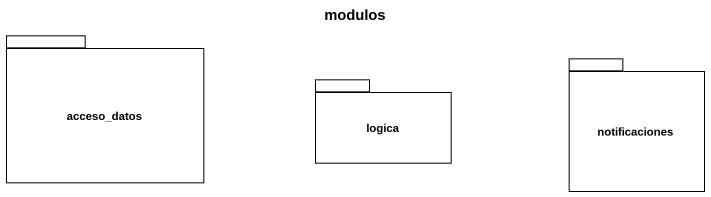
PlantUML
@startuml
title modulos
package acceso_datos {
}
package logica {
}
package notificaciones {
}
@enduml
